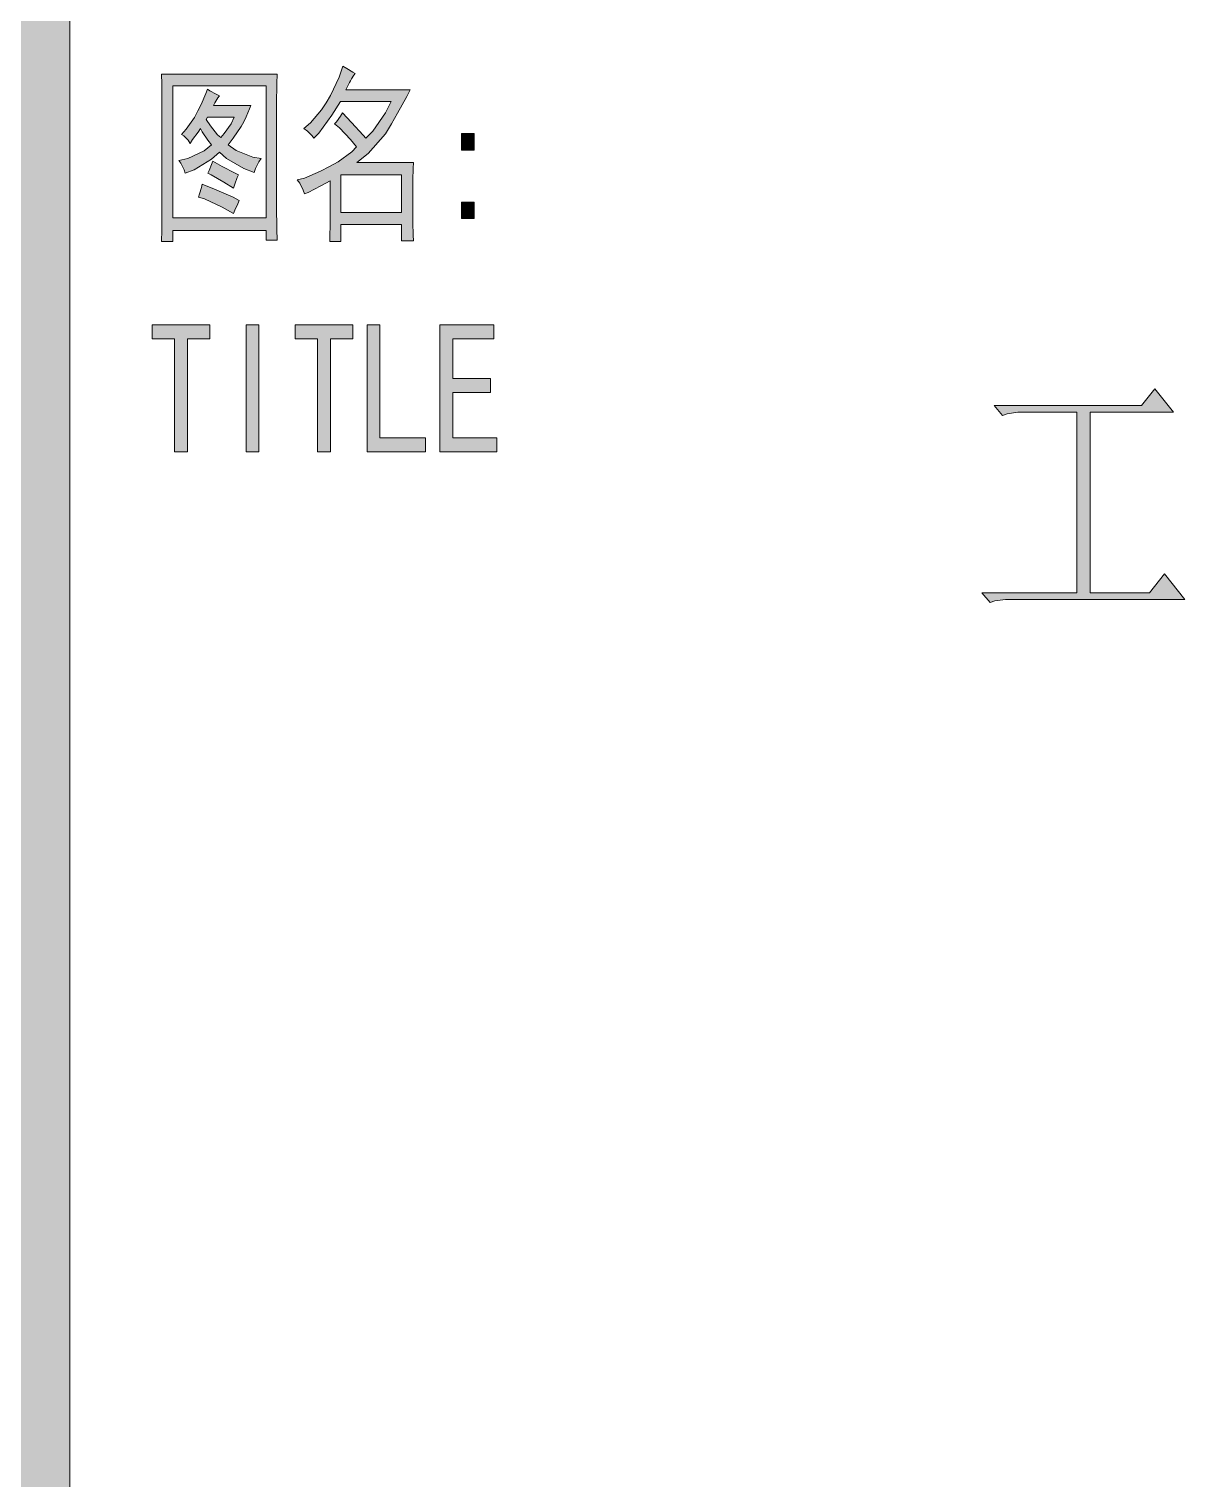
# Model space of a CAD drawing. Header units: millimetres. Extents: x 261 to 114907, y 32 to 1998430.
# Drawn here: x 107676 to 109774, y 1930268 to 1932901 of the extents above; entities that cross this region are included whole.
import ezdxf

# ---------------------------------------------------------------- set-up
doc = ezdxf.new("R2010")
doc.units = ezdxf.units.MM

msp = doc.modelspace()

# ---------------------------------------------------------------- hatches: boundary and pattern name
h = msp.add_hatch(color=0)
h.dxf.hatch_style = 2
h.paths.add_polyline_path([(107750.2, 1928333.3), (107650.3, 1928333.3), (107650.3, 1997229.2), (107750.2, 1997229.2)])
h = msp.add_hatch(color=0)
h.paths.add_polyline_path([(108126.4, 1932818.7), (108126, 1932801.9), (108125.1, 1932764.4), (108125.1, 1932744.2), (108125.1, 1932599.8), (108125.1, 1932578.7), (108126, 1932537.3), (108126.4, 1932517.1), (108106.2, 1932517.1), (108106.2, 1932534.7), (107936.8, 1932534.7), (107936.8, 1932514.5), (107916.6, 1932514.5), (107917, 1932535.6), (107917.4, 1932578.7), (107917.4, 1932601.1), (107917.4, 1932744.2), (107917.4, 1932764), (107917, 1932801), (107916.6, 1932818.7)])
h.paths.add_polyline_path([(108106.2, 1932558), (108106.2, 1932797.2), (107936.8, 1932797.2), (107936.8, 1932558)])
h = msp.add_hatch(color=0)
h.paths.add_polyline_path([(108268.2, 1932820), (108265.6, 1932816.6), (108261.3, 1932810.1), (108259.6, 1932806.6), (108257.9, 1932803.2), (108253.6, 1932795), (108251, 1932790.3), (108367.8, 1932790.3), (108361.7, 1932778.2), (108344.5, 1932747.6), (108333.7, 1932728.6), (108322.9, 1932710.1), (108291.5, 1932674.8), (108271.2, 1932658), (108373.8, 1932658), (108373.4, 1932647.6), (108372.5, 1932627), (108372.5, 1932615.7), (108372.5, 1932560.6), (108372.5, 1932549), (108373.4, 1932526.5), (108373.8, 1932515.8), (108352.2, 1932515.8), (108352.2, 1932545.5), (108241.9, 1932545.5), (108241.9, 1932514.5), (108221.7, 1932514.5), (108222.1, 1932524), (108222.5, 1932545.5), (108222.5, 1932558), (108222.5, 1932625.2), (108205.7, 1932615.7), (108182.5, 1932603.7), (108176, 1932601.1), (108173.8, 1932608), (108167.4, 1932620.5), (108162.6, 1932627), (108176, 1932630), (108205.3, 1932642.5), (108221.2, 1932651.1), (108237.2, 1932659.7), (108261.7, 1932677.4), (108270.4, 1932686.4), (108259.2, 1932699.8), (108239.3, 1932720.9), (108230.7, 1932728.2), (108234.2, 1932732.1), (108241.5, 1932742.4), (108244.9, 1932748.5), (108261.3, 1932730.8), (108282.4, 1932708), (108287.6, 1932702.4), (108300.1, 1932715.3), (108322.9, 1932748.5), (108333.3, 1932768.7), (108241.1, 1932768.7), (108225.5, 1932744.2), (108201.8, 1932711.4), (108193.2, 1932702.4), (108190.2, 1932706.7), (108181.2, 1932715.3), (108175.1, 1932720), (108186.8, 1932730.4), (108206.6, 1932753.6), (108215.2, 1932766.6), (108223.4, 1932779.9), (108238.9, 1932813.1), (108245.8, 1932833.4), (108252.7, 1932829.1), (108263.9, 1932822.2)])
h.paths.add_polyline_path([(108352.2, 1932567.5), (108352.2, 1932636), (108241.9, 1932636), (108241.9, 1932567.5)])
h = msp.add_hatch(color=0)
h.paths.add_polyline_path([(108021.7, 1932779.5), (108018.7, 1932775.6), (108013.1, 1932766.6), (108011, 1932761.8), (108078.6, 1932761.8), (108076.5, 1932755.8), (108070, 1932741.1), (108065.7, 1932732.1), (108060.9, 1932723.5), (108046.7, 1932702.4), (108037.2, 1932690.3), (108052.3, 1932680), (108082.1, 1932667.9), (108097.1, 1932665.7), (108093.3, 1932659.7), (108087.2, 1932647.2), (108084.6, 1932640.3), (108066.1, 1932647.6), (108034.7, 1932665.7), (108021.7, 1932676.9), (108007.1, 1932664), (107975.6, 1932645.1), (107959.2, 1932639), (107957.5, 1932645.1), (107951.9, 1932656.7), (107948, 1932661.9), (107964, 1932665.3), (107994.1, 1932679.5), (108007.5, 1932690.3), (108000.6, 1932698.9), (107990.3, 1932714), (107987.3, 1932720), (107982.9, 1932713.1), (107973, 1932699.8), (107968.3, 1932692.9), (107964.8, 1932698.5), (107957.1, 1932706.7), (107952.8, 1932709.3), (107961.4, 1932718.7), (107976.5, 1932739.9), (107982.5, 1932751.9), (107988.5, 1932763.6), (107997.2, 1932783.4), (107999.7, 1932791.6), (108004.5, 1932788.1), (108015.7, 1932782.1)])
h.paths.add_polyline_path([(107997.6, 1932736.4), (108005.3, 1932724.8), (108018.3, 1932708.4), (108023.9, 1932703.7), (108030.3, 1932710.6), (108042.8, 1932728.6), (108048.4, 1932740.3), (107999.7, 1932740.3)])
h = msp.add_hatch(color=0)
h.dxf.hatch_style = 2
h.paths.add_polyline_path([(108484.1, 1932680.8), (108460.8, 1932680.8), (108460.8, 1932710.6), (108484.1, 1932710.6)])
h = msp.add_hatch(color=0)
h.dxf.hatch_style = 2
h.paths.add_polyline_path([(108009.7, 1932660.6), (108026.9, 1932651.1), (108050.2, 1932639), (108056.2, 1932636), (108054, 1932630.8), (108049.3, 1932618.8), (108047.1, 1932611.9), (108029.9, 1932622.6), (108006.6, 1932636), (108000.6, 1932639), (108003.2, 1932643.8), (108007.5, 1932654.5)])
h = msp.add_hatch(color=0)
h.dxf.hatch_style = 2
h.paths.add_polyline_path([(107990.3, 1932618.8), (108012.7, 1932609.7), (108046.3, 1932595.1), (108057.5, 1932589), (108054.9, 1932583.4), (108049.7, 1932571.8), (108047.1, 1932565.8), (108026.5, 1932577.4), (107994.6, 1932592.5), (107983.4, 1932595.5), (107985.5, 1932601.1), (107989, 1932612.7)])
h = msp.add_hatch(color=0)
h.dxf.hatch_style = 2
h.paths.add_polyline_path([(108484.1, 1932556.3), (108460.8, 1932556.3), (108460.8, 1932586), (108484.1, 1932586)])
h = msp.add_hatch(color=0)
h.dxf.hatch_style = 2
h.paths.add_polyline_path([(108004.1, 1932338.2), (107963.6, 1932338.2), (107963.6, 1932132.7), (107940.3, 1932132.7), (107940.3, 1932338.2), (107899.8, 1932338.2), (107899.8, 1932363.7), (108004.1, 1932363.7)])
h = msp.add_hatch(color=0)
h.dxf.hatch_style = 2
h.paths.add_polyline_path([(108093.3, 1932132.7), (108070, 1932132.7), (108070, 1932363.7), (108093.3, 1932363.7)])
h = msp.add_hatch(color=0)
h.dxf.hatch_style = 2
h.paths.add_polyline_path([(108263.5, 1932338.2), (108223, 1932338.2), (108223, 1932132.7), (108199.7, 1932132.7), (108199.7, 1932338.2), (108159.2, 1932338.2), (108159.2, 1932363.7), (108263.5, 1932363.7)])
h = msp.add_hatch(color=0)
h.dxf.hatch_style = 2
h.paths.add_polyline_path([(108395.3, 1932132.7), (108289.8, 1932132.7), (108289.8, 1932363.7), (108313, 1932363.7), (108313, 1932158.1), (108395.3, 1932158.1)])
h = msp.add_hatch(color=0)
h.dxf.hatch_style = 2
h.paths.add_polyline_path([(108525, 1932132.7), (108421.6, 1932132.7), (108421.6, 1932363.7), (108519.9, 1932363.7), (108519.9, 1932338.2), (108444.9, 1932338.2), (108444.9, 1932266.3), (108513.8, 1932266.3), (108513.8, 1932240.9), (108444.9, 1932240.9), (108444.9, 1932158.1), (108525, 1932158.1)])
h = msp.add_hatch(color=0)
h.dxf.hatch_style = 2
h.paths.add_polyline_path([(109427.8, 1932217.2), (109695, 1932217.2), (109719.1, 1932247.3), (109753.2, 1932205.1), (109601.5, 1932205.1), (109601.5, 1931877.2), (109709.6, 1931877.2), (109736.8, 1931911.2), (109773.8, 1931865.1), (109458.4, 1931865.1), (109448.1, 1931865.1), (109428.7, 1931862.1), (109420.1, 1931859.1), (109405.4, 1931877.2), (109577.3, 1931877.2), (109577.3, 1932205.1), (109480.8, 1932205.1), (109470.5, 1932205.1), (109451.1, 1932202.1), (109442.5, 1932199.1)])

# ---------------------------------------------------------------- linework, layer by layer
at = {"color": 0, "lineweight": 0}
for points in [[(107750.2, 1928333.3), (107650.3, 1928333.3), (107650.3, 1997229.2), (107750.2, 1997229.2)], [(108126.4, 1932818.7), (108126, 1932801.9), (108125.1, 1932764.4), (108125.1, 1932744.2), (108125.1, 1932599.8), (108125.1, 1932578.7), (108126, 1932537.3), (108126.4, 1932517.1), (108106.2, 1932517.1), (108106.2, 1932534.7), (107936.8, 1932534.7), (107936.8, 1932514.5), (107916.6, 1932514.5), (107917, 1932535.6), (107917.4, 1932578.7), (107917.4, 1932601.1), (107917.4, 1932744.2), (107917.4, 1932764), (107917, 1932801), (107916.6, 1932818.7)], [(108268.2, 1932820), (108265.6, 1932816.6), (108261.3, 1932810.1), (108259.6, 1932806.6), (108257.9, 1932803.2), (108253.6, 1932795), (108251, 1932790.3), (108367.8, 1932790.3), (108361.7, 1932778.2), (108344.5, 1932747.6), (108333.7, 1932728.6), (108322.9, 1932710.1), (108291.5, 1932674.8), (108271.2, 1932658), (108373.8, 1932658), (108373.4, 1932647.6), (108372.5, 1932627), (108372.5, 1932615.7), (108372.5, 1932560.6), (108372.5, 1932549), (108373.4, 1932526.5), (108373.8, 1932515.8), (108352.2, 1932515.8), (108352.2, 1932545.5), (108241.9, 1932545.5), (108241.9, 1932514.5), (108221.7, 1932514.5), (108222.1, 1932524), (108222.5, 1932545.5), (108222.5, 1932558), (108222.5, 1932625.2), (108205.7, 1932615.7), (108182.5, 1932603.7), (108176, 1932601.1), (108173.8, 1932608), (108167.4, 1932620.5), (108162.6, 1932627), (108176, 1932630), (108205.3, 1932642.5), (108221.2, 1932651.1), (108237.2, 1932659.7), (108261.7, 1932677.4), (108270.4, 1932686.4), (108259.2, 1932699.8), (108239.3, 1932720.9), (108230.7, 1932728.2), (108234.2, 1932732.1), (108241.5, 1932742.4), (108244.9, 1932748.5), (108261.3, 1932730.8), (108282.4, 1932708), (108287.6, 1932702.4), (108300.1, 1932715.3), (108322.9, 1932748.5), (108333.3, 1932768.7), (108241.1, 1932768.7), (108225.5, 1932744.2), (108201.8, 1932711.4), (108193.2, 1932702.4), (108190.2, 1932706.7), (108181.2, 1932715.3), (108175.1, 1932720), (108186.8, 1932730.4), (108206.6, 1932753.6), (108215.2, 1932766.6), (108223.4, 1932779.9), (108238.9, 1932813.1), (108245.8, 1932833.4), (108252.7, 1932829.1), (108263.9, 1932822.2)], [(108106.2, 1932558), (108106.2, 1932797.2), (107936.8, 1932797.2), (107936.8, 1932558)], [(108021.7, 1932779.5), (108018.7, 1932775.6), (108013.1, 1932766.6), (108011, 1932761.8), (108078.6, 1932761.8), (108076.5, 1932755.8), (108070, 1932741.1), (108065.7, 1932732.1), (108060.9, 1932723.5), (108046.7, 1932702.4), (108037.2, 1932690.3), (108052.3, 1932680), (108082.1, 1932667.9), (108097.1, 1932665.7), (108093.3, 1932659.7), (108087.2, 1932647.2), (108084.6, 1932640.3), (108066.1, 1932647.6), (108034.7, 1932665.7), (108021.7, 1932676.9), (108007.1, 1932664), (107975.6, 1932645.1), (107959.2, 1932639), (107957.5, 1932645.1), (107951.9, 1932656.7), (107948, 1932661.9), (107964, 1932665.3), (107994.1, 1932679.5), (108007.5, 1932690.3), (108000.6, 1932698.9), (107990.3, 1932714), (107987.3, 1932720), (107982.9, 1932713.1), (107973, 1932699.8), (107968.3, 1932692.9), (107964.8, 1932698.5), (107957.1, 1932706.7), (107952.8, 1932709.3), (107961.4, 1932718.7), (107976.5, 1932739.9), (107982.5, 1932751.9), (107988.5, 1932763.6), (107997.2, 1932783.4), (107999.7, 1932791.6), (108004.5, 1932788.1), (108015.7, 1932782.1)], [(107997.6, 1932736.4), (108005.3, 1932724.8), (108018.3, 1932708.4), (108023.9, 1932703.7), (108030.3, 1932710.6), (108042.8, 1932728.6), (108048.4, 1932740.3), (107999.7, 1932740.3)], [(108484.1, 1932680.8), (108460.8, 1932680.8), (108460.8, 1932710.6), (108484.1, 1932710.6)], [(108009.7, 1932660.6), (108026.9, 1932651.1), (108050.2, 1932639), (108056.2, 1932636), (108054, 1932630.8), (108049.3, 1932618.8), (108047.1, 1932611.9), (108029.9, 1932622.6), (108006.6, 1932636), (108000.6, 1932639), (108003.2, 1932643.8), (108007.5, 1932654.5)], [(108352.2, 1932567.5), (108352.2, 1932636), (108241.9, 1932636), (108241.9, 1932567.5)], [(107990.3, 1932618.8), (108012.7, 1932609.7), (108046.3, 1932595.1), (108057.5, 1932589), (108054.9, 1932583.4), (108049.7, 1932571.8), (108047.1, 1932565.8), (108026.5, 1932577.4), (107994.6, 1932592.5), (107983.4, 1932595.5), (107985.5, 1932601.1), (107989, 1932612.7)], [(108484.1, 1932556.3), (108460.8, 1932556.3), (108460.8, 1932586), (108484.1, 1932586)], [(108004.1, 1932338.2), (107963.6, 1932338.2), (107963.6, 1932132.7), (107940.3, 1932132.7), (107940.3, 1932338.2), (107899.8, 1932338.2), (107899.8, 1932363.7), (108004.1, 1932363.7)], [(108093.3, 1932132.7), (108070, 1932132.7), (108070, 1932363.7), (108093.3, 1932363.7)], [(108263.5, 1932338.2), (108223, 1932338.2), (108223, 1932132.7), (108199.7, 1932132.7), (108199.7, 1932338.2), (108159.2, 1932338.2), (108159.2, 1932363.7), (108263.5, 1932363.7)], [(108395.3, 1932132.7), (108289.8, 1932132.7), (108289.8, 1932363.7), (108313, 1932363.7), (108313, 1932158.1), (108395.3, 1932158.1)], [(108525, 1932132.7), (108421.6, 1932132.7), (108421.6, 1932363.7), (108519.9, 1932363.7), (108519.9, 1932338.2), (108444.9, 1932338.2), (108444.9, 1932266.3), (108513.8, 1932266.3), (108513.8, 1932240.9), (108444.9, 1932240.9), (108444.9, 1932158.1), (108525, 1932158.1)], [(109427.8, 1932217.2), (109695, 1932217.2), (109719.1, 1932247.3), (109753.2, 1932205.1), (109601.5, 1932205.1), (109601.5, 1931877.2), (109709.6, 1931877.2), (109736.8, 1931911.2), (109773.8, 1931865.1), (109458.4, 1931865.1), (109448.1, 1931865.1), (109428.7, 1931862.1), (109420.1, 1931859.1), (109405.4, 1931877.2), (109577.3, 1931877.2), (109577.3, 1932205.1), (109480.8, 1932205.1), (109470.5, 1932205.1), (109451.1, 1932202.1), (109442.5, 1932199.1)]]:
    msp.add_lwpolyline(points, close=True, dxfattribs=at)

doc.saveas('drawing.dxf')
